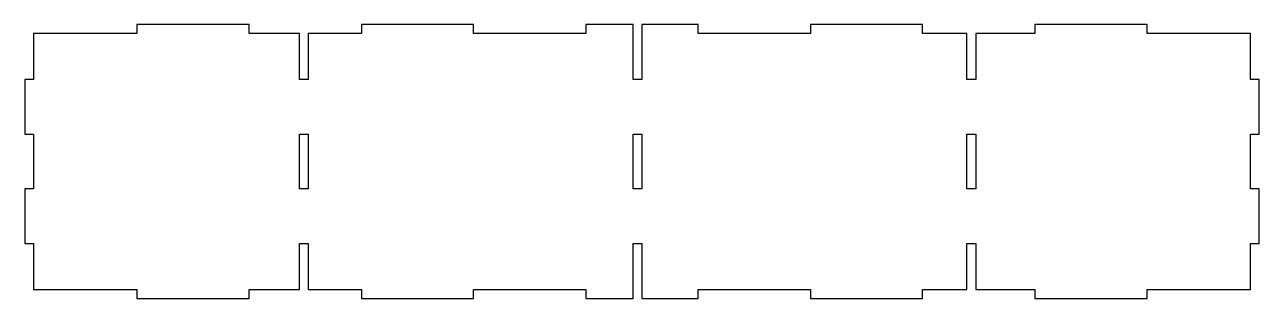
# Model space of a CAD drawing. Header units: millimetres. Extents: x 0 to 450, y 0 to 100.
import ezdxf

# ---------------------------------------------------------------- set-up
doc = ezdxf.new("R2010")
doc.units = ezdxf.units.MM
doc.layers.get('0').update_dxf_attribs({"linetype": 'CONTINUOUS'})

msp = doc.modelspace()

# ---------------------------------------------------------------- linework, layer by layer
for points in [[(346.62, 20), (346.62, 3.2), (368.18, 3.2), (368.18, 0), (409.09, 0), (409.09, 3.2), (446.8, 3.2), (446.8, 20), (450, 20), (450, 40), (446.8, 40), (446.8, 60), (450, 60), (450, 80), (446.8, 80), (446.8, 96.8), (409.09, 96.8), (409.09, 100), (368.18, 100), (368.18, 96.8), (346.62, 96.8), (346.62, 80), (343.42, 80), (343.42, 96.8), (327.27, 96.8), (327.27, 100), (286.36, 100), (286.36, 96.8), (245.45, 96.8), (245.45, 100), (225, 100), (225, 80), (221.8, 80), (221.8, 100), (204.55, 100), (204.55, 96.8), (163.64, 96.8), (163.64, 100), (122.73, 100), (122.73, 96.8), (103.38, 96.8), (103.38, 80), (100.18, 80), (100.18, 96.8), (81.82, 96.8), (81.82, 100), (40.91, 100), (40.91, 96.8), (3.2, 96.8), (3.2, 80), (0, 80), (0, 60), (3.2, 60), (3.2, 40), (0, 40), (0, 20), (3.2, 20), (3.2, 3.2), (40.91, 3.2), (40.91, 0), (81.82, 0), (81.82, 3.2), (100.18, 3.2), (100.18, 20), (103.38, 20), (103.38, 3.2), (122.73, 3.2), (122.73, 0), (163.64, 0), (163.64, 3.2), (204.55, 3.2), (204.55, 0), (221.8, 0), (221.8, 20), (225, 20), (225, 0), (245.45, 0), (245.45, 3.2), (286.36, 3.2), (286.36, 0), (327.27, 0), (327.27, 3.2), (343.42, 3.2), (343.42, 20)], [(103.38, 60), (103.38, 40), (100.18, 40), (100.18, 60)], [(221.8, 60), (225, 60), (225, 40), (221.8, 40)], [(343.42, 60), (346.62, 60), (346.62, 40), (343.42, 40)]]:
    msp.add_lwpolyline(points, close=True)

doc.saveas('drawing.dxf')
